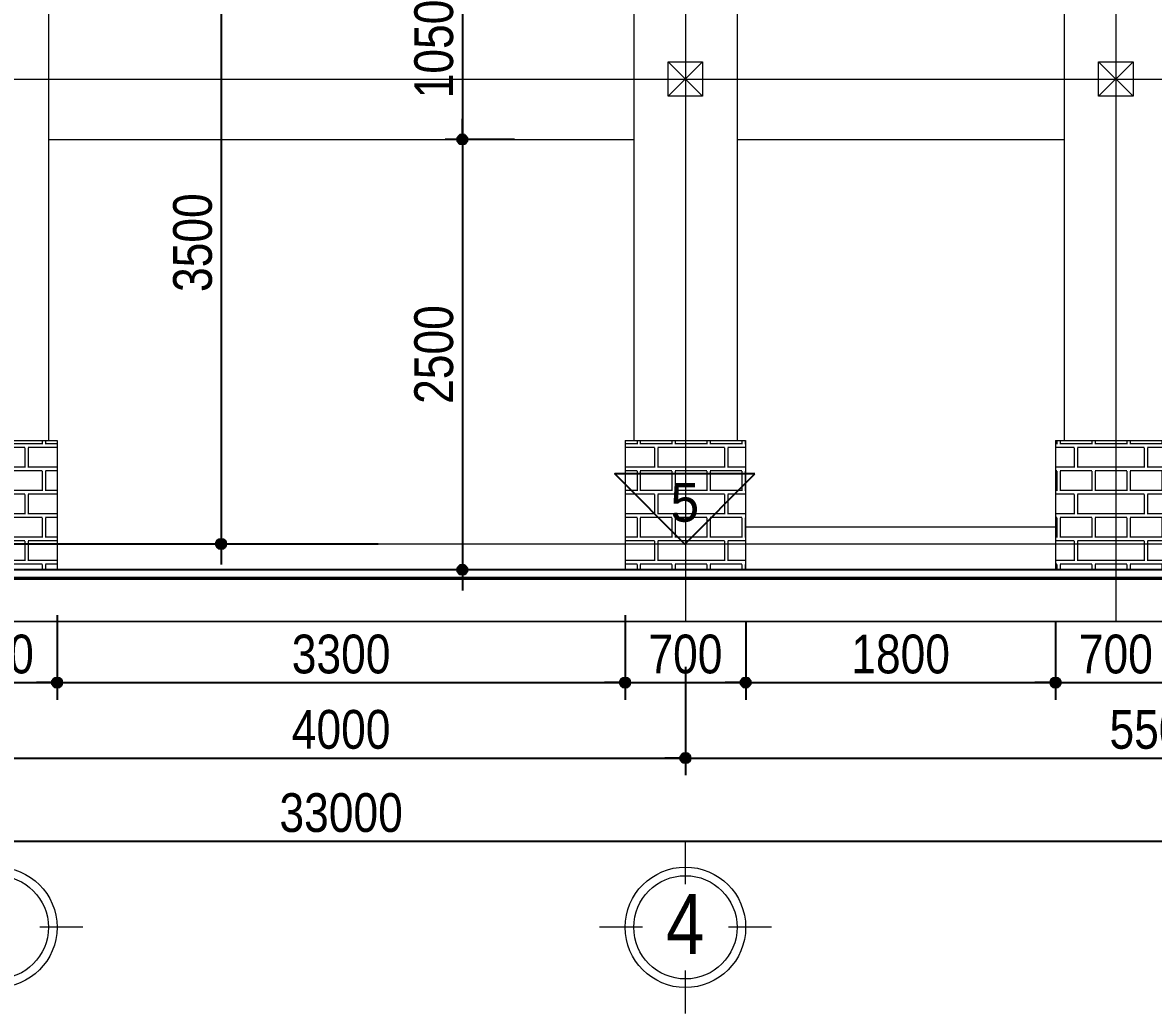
# Model space of a CAD drawing. Extents: x -79995 to 347433, y -157641 to 104789.
# Drawn here: x 1548 to 8117, y -64232 to -58477 of the extents above; entities that cross this region are included whole.
import ezdxf
from ezdxf.enums import TextEntityAlignment as Align

# ---------------------------------------------------------------- set-up
doc = ezdxf.new("R2010")
doc.units = 0
doc.linetypes.add('ACAD_ISO10W100', pattern=[18, 12, -3, 0, -3])
doc.layers.get('DEFPOINTS').update_dxf_attribs({"linetype": 'CONTINUOUS'})
for name, color, linetype in [('009', 251, 'CONTINUOUS'), ('DIM', 1, 'CONTINUOUS'), ('TAGS', 60, 'CONTINUOUS'), ('TUONG', 131, 'CONTINUOUS')]:
    doc.layers.add(name, color=color, linetype=linetype)
for name, color, linetype, lineweight in [('HACHT', 8, 'CONTINUOUS', 5), ('NET-THAY', 2, 'CONTINUOUS', 13), ('TEN TRUC', 3, 'CONTINUOUS', 18), ('TRUC', 24, 'CONTINUOUS', 0)]:
    doc.layers.add(name, color=color, linetype=linetype, lineweight=lineweight)
doc.styles.add('AVO', font='')
doc.styles.add('HEL-CONDENSE', font='')
doc.styles.add('VNI-HELVE-CONDENSEN', font='')
doc.styles.get('AVO').set_extended_font_data('VNI-Avo')
doc.styles.get('HEL-CONDENSE').set_extended_font_data('VNI-Helve-Condense')
doc.styles.get('VNI-HELVE-CONDENSEN').set_extended_font_data('VNI-Helve-Condense')
doc.dimstyles.new('D100', dxfattribs={"dimtxt": 225, "dimasz": 1.2, "dimexe": 100, "dimexo": 0, "dimgap": 50, "dimtad": 1, "dimdec": 0, "dimzin": 13, "dimdsep": 46, "dimtxsty": 'HEL-CONDENSE', "dimblk": 'D50', "dimcen": 0, "dimclrd": 1, "dimclre": 1, "dimclrt": 7, "dimadec": 0, "dimazin": 0, "dimtfac": 1, "dimtdec": 0, "dimtmove": 0, "dimatfit": 3, "dimldrblk": 'D50', "dimfxl": 1, "dimtolj": 1, "dimtzin": 13, "dimarcsym": 0})
pattern_1 = [(180, (-1310704.43, -309423.3), (-3e-14, -270.968), [387.35, -19.05]), (180, (-1310704.43, -309537.6), (-3e-14, -270.968), [387.35, -19.05]), (180, (-1310806.03, -309558.77), (-3e-14, -270.968), [184.15, -19.05]), (180, (-1310806.03, -309673.07), (-3e-14, -270.968), [184.15, -19.05]), (270, (-1310704.43, -309423.3), (406.4, -7e-14), [114.3, -156.6672]), (270, (-1310685.38, -309423.3), (406.4, -7e-14), [114.3, -156.6672]), (270, (-1310806.03, -309558.77), (203.2, -4e-14), [114.3, -156.6672]), (270, (-1310786.98, -309558.77), (203.2, -4e-14), [114.3, -156.6672])]

# ---------------------------------------------------------------- blocks, each defined once
blk = doc.blocks.new('D50')
at = {"layer": 'DIM'}
blk.add_hatch(color=256, dxfattribs=at).paths.add_polyline_path([(25, 0, 1), (-25, 0, 1)])
blk.add_line((25, 0), (100, 0), dxfattribs=at)
blk.add_circle((0, 0), 25, dxfattribs=at)
blk = doc.blocks.new('*D760')
at = {"layer": 'DEFPOINTS', "color": 0, "transparency": 16777216}
for p in [(1398.5, -62219.1), (5398.5, -62219.1), (5398.5, -62748.5)]:
    blk.add_point(p, dxfattribs=at)
at = {"layer": 'DIM', "color": 1, "lineweight": -2, "transparency": 16777216}
for p, q in [((1398.5, -62219.1), (1398.5, -62848.5)), ((5398.5, -62219.1), (5398.5, -62848.5)), ((1399.7, -62748.5), (5397.3, -62748.5))]:
    blk.add_line(p, q, dxfattribs=at)
at = {"layer": 'DIM', "color": 1, "lineweight": -2, "transparency": 16777216, "xscale": 1.199999999999999, "yscale": 1.199999999999999, "zscale": 1.199999999999999, "rotation": 180}
blk.add_blockref('D50', (1398.5, -62748.5), dxfattribs=at)
at = {"layer": 'DIM', "color": 1, "lineweight": -2, "transparency": 16777216, "xscale": 1.199999999999999, "yscale": 1.199999999999999, "zscale": 1.199999999999999}
blk.add_blockref('D50', (5398.5, -62748.5), dxfattribs=at)
at = {"layer": 'DIM', "color": 7, "transparency": 16777216, "insert": (3398.5, -62583.6), "char_height": 225, "attachment_point": 5, "style": 'HEL-CONDENSE'}
blk.add_mtext('\\A1;4000', dxfattribs=at)
blk = doc.blocks.new('*D761')
at = {"layer": 'DEFPOINTS', "color": 0, "transparency": 16777216}
for p in [(5398.5, -62219.1), (10898.5, -62219.1), (10898.5, -62748.5)]:
    blk.add_point(p, dxfattribs=at)
at = {"layer": 'DIM', "color": 1, "lineweight": -2, "transparency": 16777216}
for p, q in [((5398.5, -62219.1), (5398.5, -62848.5)), ((10898.5, -62219.1), (10898.5, -62848.5)), ((5399.7, -62748.5), (10897.3, -62748.5))]:
    blk.add_line(p, q, dxfattribs=at)
at = {"layer": 'DIM', "color": 1, "lineweight": -2, "transparency": 16777216, "xscale": 1.199999999999999, "yscale": 1.199999999999999, "zscale": 1.199999999999999, "rotation": 180}
blk.add_blockref('D50', (5398.5, -62748.5), dxfattribs=at)
at = {"layer": 'DIM', "color": 1, "lineweight": -2, "transparency": 16777216, "xscale": 1.199999999999999, "yscale": 1.199999999999999, "zscale": 1.199999999999999}
blk.add_blockref('D50', (10898.5, -62748.5), dxfattribs=at)
at = {"layer": 'DIM', "color": 7, "transparency": 16777216, "insert": (8148.5, -62583.6), "char_height": 225, "attachment_point": 5, "style": 'HEL-CONDENSE'}
blk.add_mtext('\\A1;5500', dxfattribs=at)
blk = doc.blocks.new('*D764')
at = {"layer": 'DEFPOINTS', "color": 0, "transparency": 16777216}
for p in [(-13101.5, -62219.1), (19898.5, -62219.1), (19898.5, -63231.9)]:
    blk.add_point(p, dxfattribs=at)
at = {"layer": 'DIM', "color": 1, "lineweight": -2, "transparency": 16777216}
for p, q in [((-13101.5, -62219.1), (-13101.5, -63331.9)), ((19898.5, -62219.1), (19898.5, -63331.9)), ((-13100.3, -63231.9), (19897.3, -63231.9))]:
    blk.add_line(p, q, dxfattribs=at)
at = {"layer": 'DIM', "color": 1, "lineweight": -2, "transparency": 16777216, "xscale": 1.199999999999999, "yscale": 1.199999999999999, "zscale": 1.199999999999999, "rotation": 180}
blk.add_blockref('D50', (-13101.5, -63231.9), dxfattribs=at)
at = {"layer": 'DIM', "color": 1, "lineweight": -2, "transparency": 16777216, "xscale": 1.199999999999999, "yscale": 1.199999999999999, "zscale": 1.199999999999999}
blk.add_blockref('D50', (19898.5, -63231.9), dxfattribs=at)
at = {"layer": 'DIM', "color": 7, "transparency": 16777216, "insert": (3398.5, -63067), "char_height": 225, "attachment_point": 5, "style": 'HEL-CONDENSE'}
blk.add_mtext('\\A1;33000', dxfattribs=at)
blk = doc.blocks.new('A$C206177D3')
at = {"layer": 'TEN TRUC', "ltscale": 1000}
for p, q in [((-36.6, 240.1), (-36.6, 490.1)), ((-286.6, -9.9), (-536.6, -9.9)), ((463.4, -9.9), (213.4, -9.9)), ((-36.6, -509.9), (-36.6, -259.9))]:
    blk.add_line(p, q, dxfattribs=at)
blk.add_circle((-36.6, -9.9), 350, dxfattribs=at)
at = {"layer": 'TEN TRUC', "color": 254, "ltscale": 1000}
blk.add_circle((-36.6, -9.9), 300, dxfattribs=at)
blk = doc.blocks.new('*D794')
at = {"layer": 'DEFPOINTS', "color": 0, "linetype": 'Continuous', "transparency": 16777216}
for p in [(1748.5, -61919), (1048.5, -61954.8), (1748.5, -62310.7)]:
    blk.add_point(p, dxfattribs=at)
at = {"layer": 'DIM', "color": 1, "linetype": 'Continuous', "lineweight": -2, "transparency": 16777216}
for p, q in [((1748.5, -61919), (1748.5, -62410.7)), ((1048.5, -61954.8), (1048.5, -62410.7)), ((1049.7, -62310.7), (1747.3, -62310.7))]:
    blk.add_line(p, q, dxfattribs=at)
at = {"layer": 'DIM', "color": 1, "linetype": 'Continuous', "lineweight": -2, "transparency": 16777216, "xscale": 1.199999999999999, "yscale": 1.199999999999999, "zscale": 1.199999999999999, "rotation": 180}
blk.add_blockref('D50', (1048.5, -62310.7), dxfattribs=at)
at = {"layer": 'DIM', "color": 1, "linetype": 'Continuous', "lineweight": -2, "transparency": 16777216, "xscale": 1.199999999999999, "yscale": 1.199999999999999, "zscale": 1.199999999999999}
blk.add_blockref('D50', (1748.5, -62310.7), dxfattribs=at)
at = {"layer": 'DIM', "color": 7, "linetype": 'Continuous', "transparency": 16777216, "insert": (1398.5, -62145.8), "char_height": 225, "attachment_point": 5, "style": 'HEL-CONDENSE'}
blk.add_mtext('\\A1;700', dxfattribs=at)
blk = doc.blocks.new('*D795')
at = {"layer": 'DEFPOINTS', "color": 0, "linetype": 'Continuous', "transparency": 16777216}
for p in [(1748.5, -61919), (5048.5, -61919), (5048.5, -62310.7)]:
    blk.add_point(p, dxfattribs=at)
at = {"layer": 'DIM', "color": 1, "linetype": 'Continuous', "lineweight": -2, "transparency": 16777216}
for p, q in [((1748.5, -61919), (1748.5, -62410.7)), ((5048.5, -61919), (5048.5, -62410.7)), ((1749.7, -62310.7), (5047.3, -62310.7))]:
    blk.add_line(p, q, dxfattribs=at)
at = {"layer": 'DIM', "color": 1, "linetype": 'Continuous', "lineweight": -2, "transparency": 16777216, "xscale": 1.199999999999999, "yscale": 1.199999999999999, "zscale": 1.199999999999999, "rotation": 180}
blk.add_blockref('D50', (1748.5, -62310.7), dxfattribs=at)
at = {"layer": 'DIM', "color": 1, "linetype": 'Continuous', "lineweight": -2, "transparency": 16777216, "xscale": 1.199999999999999, "yscale": 1.199999999999999, "zscale": 1.199999999999999}
blk.add_blockref('D50', (5048.5, -62310.7), dxfattribs=at)
at = {"layer": 'DIM', "color": 7, "linetype": 'Continuous', "transparency": 16777216, "insert": (3398.5, -62145.8), "char_height": 225, "attachment_point": 5, "style": 'HEL-CONDENSE'}
blk.add_mtext('\\A1;3300', dxfattribs=at)
blk = doc.blocks.new('*D796')
at = {"layer": 'DEFPOINTS', "color": 0, "linetype": 'Continuous', "transparency": 16777216}
for p in [(5048.5, -61919), (5748.5, -61954.8), (5748.5, -62310.7)]:
    blk.add_point(p, dxfattribs=at)
at = {"layer": 'DIM', "color": 1, "linetype": 'Continuous', "lineweight": -2, "transparency": 16777216}
for p, q in [((5048.5, -61919), (5048.5, -62410.7)), ((5748.5, -61954.8), (5748.5, -62410.7)), ((5049.7, -62310.7), (5747.3, -62310.7))]:
    blk.add_line(p, q, dxfattribs=at)
at = {"layer": 'DIM', "color": 1, "linetype": 'Continuous', "lineweight": -2, "transparency": 16777216, "xscale": 1.199999999999999, "yscale": 1.199999999999999, "zscale": 1.199999999999999, "rotation": 180}
blk.add_blockref('D50', (5048.5, -62310.7), dxfattribs=at)
at = {"layer": 'DIM', "color": 1, "linetype": 'Continuous', "lineweight": -2, "transparency": 16777216, "xscale": 1.199999999999999, "yscale": 1.199999999999999, "zscale": 1.199999999999999}
blk.add_blockref('D50', (5748.5, -62310.7), dxfattribs=at)
at = {"layer": 'DIM', "color": 7, "linetype": 'Continuous', "transparency": 16777216, "insert": (5398.5, -62145.8), "char_height": 225, "attachment_point": 5, "style": 'HEL-CONDENSE'}
blk.add_mtext('\\A1;700', dxfattribs=at)
blk = doc.blocks.new('*D797')
at = {"layer": 'DEFPOINTS', "color": 0, "linetype": 'Continuous', "transparency": 16777216}
for p in [(5748.5, -61954.8), (7548.5, -61954.8), (7548.5, -62310.7)]:
    blk.add_point(p, dxfattribs=at)
at = {"layer": 'DIM', "color": 1, "linetype": 'Continuous', "lineweight": -2, "transparency": 16777216}
for p, q in [((5748.5, -61954.8), (5748.5, -62410.7)), ((7548.5, -61954.8), (7548.5, -62410.7)), ((5749.7, -62310.7), (7547.3, -62310.7))]:
    blk.add_line(p, q, dxfattribs=at)
at = {"layer": 'DIM', "color": 1, "linetype": 'Continuous', "lineweight": -2, "transparency": 16777216, "xscale": 1.199999999999999, "yscale": 1.199999999999999, "zscale": 1.199999999999999, "rotation": 180}
blk.add_blockref('D50', (5748.5, -62310.7), dxfattribs=at)
at = {"layer": 'DIM', "color": 1, "linetype": 'Continuous', "lineweight": -2, "transparency": 16777216, "xscale": 1.199999999999999, "yscale": 1.199999999999999, "zscale": 1.199999999999999}
blk.add_blockref('D50', (7548.5, -62310.7), dxfattribs=at)
at = {"layer": 'DIM', "color": 7, "linetype": 'Continuous', "transparency": 16777216, "insert": (6648.5, -62145.8), "char_height": 225, "attachment_point": 5, "style": 'HEL-CONDENSE'}
blk.add_mtext('\\A1;1800', dxfattribs=at)
blk = doc.blocks.new('*D798')
at = {"layer": 'DEFPOINTS', "color": 0, "linetype": 'Continuous', "transparency": 16777216}
for p in [(7548.5, -61954.8), (8248.5, -61954.8), (8248.5, -62310.7)]:
    blk.add_point(p, dxfattribs=at)
at = {"layer": 'DIM', "color": 1, "linetype": 'Continuous', "lineweight": -2, "transparency": 16777216}
for p, q in [((7548.5, -61954.8), (7548.5, -62410.7)), ((8248.5, -61954.8), (8248.5, -62410.7)), ((7549.7, -62310.7), (8247.3, -62310.7))]:
    blk.add_line(p, q, dxfattribs=at)
at = {"layer": 'DIM', "color": 1, "linetype": 'Continuous', "lineweight": -2, "transparency": 16777216, "xscale": 1.199999999999999, "yscale": 1.199999999999999, "zscale": 1.199999999999999, "rotation": 180}
blk.add_blockref('D50', (7548.5, -62310.7), dxfattribs=at)
at = {"layer": 'DIM', "color": 1, "linetype": 'Continuous', "lineweight": -2, "transparency": 16777216, "xscale": 1.199999999999999, "yscale": 1.199999999999999, "zscale": 1.199999999999999}
blk.add_blockref('D50', (8248.5, -62310.7), dxfattribs=at)
at = {"layer": 'DIM', "color": 7, "linetype": 'Continuous', "transparency": 16777216, "insert": (7898.5, -62145.8), "char_height": 225, "attachment_point": 5, "style": 'HEL-CONDENSE'}
blk.add_mtext('\\A1;700', dxfattribs=at)
blk = doc.blocks.new('*D851')
at = {"layer": 'DEFPOINTS', "color": 0, "linetype": 'Continuous', "transparency": 16777216}
for p in [(4353.1, -58104.8), (4102.7, -59154.8), (4406.3, -59154.8)]:
    blk.add_point(p, dxfattribs=at)
at = {"layer": 'DIM', "color": 1, "linetype": 'Continuous', "lineweight": -2, "transparency": 16777216}
for p, q in [((4353.1, -58104.8), (4002.7, -58104.8)), ((4102.7, -58106), (4102.7, -59153.6)), ((4406.3, -59154.8), (4002.7, -59154.8))]:
    blk.add_line(p, q, dxfattribs=at)
at = {"layer": 'DIM', "color": 1, "linetype": 'Continuous', "lineweight": -2, "transparency": 16777216, "xscale": 1.199999999999999, "yscale": 1.199999999999999, "zscale": 1.199999999999999}
for p, rotation in [((4102.7, -58104.8), 90), ((4102.7, -59154.8), 270)]:
    blk.add_blockref('D50', p, dxfattribs=dict(at, rotation=rotation))
at = {"layer": 'DIM', "color": 7, "linetype": 'Continuous', "transparency": 16777216, "insert": (3937.8, -58629.8), "char_height": 225, "attachment_point": 5, "rotation": 90, "style": 'HEL-CONDENSE'}
blk.add_mtext('\\A1;1050', dxfattribs=at)
blk = doc.blocks.new('*D852')
at = {"layer": 'DEFPOINTS', "color": 0, "linetype": 'Continuous', "transparency": 16777216}
for p in [(4406.3, -59154.8), (4102.7, -61654.8), (4684, -61654.8)]:
    blk.add_point(p, dxfattribs=at)
at = {"layer": 'DIM', "color": 1, "linetype": 'Continuous', "lineweight": -2, "transparency": 16777216}
for p, q in [((4406.3, -59154.8), (4002.7, -59154.8)), ((4102.7, -59156), (4102.7, -61653.6)), ((4684, -61654.8), (4002.7, -61654.8))]:
    blk.add_line(p, q, dxfattribs=at)
at = {"layer": 'DIM', "color": 1, "linetype": 'Continuous', "lineweight": -2, "transparency": 16777216, "xscale": 1.199999999999999, "yscale": 1.199999999999999, "zscale": 1.199999999999999}
for p, rotation in [((4102.7, -59154.8), 90), ((4102.7, -61654.8), 270)]:
    blk.add_blockref('D50', p, dxfattribs=dict(at, rotation=rotation))
at = {"layer": 'DIM', "color": 7, "linetype": 'Continuous', "transparency": 16777216, "insert": (3937.8, -60404.8), "char_height": 225, "attachment_point": 5, "rotation": 90, "style": 'HEL-CONDENSE'}
blk.add_mtext('\\A1;2500', dxfattribs=at)
blk = doc.blocks.new('TUONG-NAM')
at = {"layer": 'TAGS'}
blk.add_lwpolyline([(-452.5, -452.5), (452.5, -452.5), (0, 0)], close=True, dxfattribs=at)
at = {"layer": 'TAGS', "linetype": 'Continuous', "style": 'AVO'}
blk.add_attdef('KH-TUONG', text='', height=250, dxfattribs=at).set_placement((0.5, -269.3), align=Align.MIDDLE_CENTER)
blk = doc.blocks.new('*D879')
at = {"layer": '009', "color": 1, "lineweight": -2, "transparency": 16777216}
for p, q in [((2198.5, -58004.8), (2801.7, -58004.8)), ((2701.7, -58006), (2701.7, -61503.6)), ((2091.9, -61504.8), (2801.7, -61504.8))]:
    blk.add_line(p, q, dxfattribs=at)
at = {"layer": 'DEFPOINTS', "color": 0, "transparency": 16777216}
for p in [(2198.5, -58004.8), (2091.9, -61504.8), (2701.7, -61504.8)]:
    blk.add_point(p, dxfattribs=at)
at = {"layer": '009', "color": 1, "lineweight": -2, "transparency": 16777216, "xscale": 1.199999999999999, "yscale": 1.199999999999999, "zscale": 1.199999999999999}
for p, rotation in [((2701.7, -58004.8), 90), ((2701.7, -61504.8), 270)]:
    blk.add_blockref('D50', p, dxfattribs=dict(at, rotation=rotation))
at = {"layer": '009', "color": 7, "transparency": 16777216, "insert": (2536.8, -59754.8), "char_height": 225, "attachment_point": 5, "rotation": 90, "style": 'HEL-CONDENSE'}
blk.add_mtext('\\A1;3500', dxfattribs=at)

msp = doc.modelspace()

# ---------------------------------------------------------------- hatches: boundary and pattern name
at = {"layer": 'HACHT'}
h = msp.add_hatch(dxfattribs=at)
h.set_pattern_fill('AR-BRELM', color=256, scale=2, angle=180, style=0)
h.set_pattern_definition(pattern_1)
h.paths.add_polyline_path([(1048.452, -60904.781), (1048.452, -61654.781), (1748.452, -61654.781), (1748.452, -60904.781)])
h = msp.add_hatch(dxfattribs=at)
h.set_pattern_fill('AR-BRELM', color=256, scale=2, angle=180, style=0)
h.set_pattern_definition(pattern_1)
h.paths.add_polyline_path([(5048.452, -60904.781), (5048.452, -61654.781), (5748.452, -61654.781), (5748.452, -60904.781)])
h = msp.add_hatch(dxfattribs=at)
h.set_pattern_fill('AR-BRELM', color=256, scale=2, angle=180, style=0)
h.set_pattern_definition(pattern_1)
h.paths.add_polyline_path([(7548.452, -60904.781), (7548.452, -61654.781), (8248.452, -61654.781), (8248.452, -60904.781)])

# ---------------------------------------------------------------- linework, layer by layer
at = {"layer": '009'}
msp.add_line((-13991.482, -61504.781), (3614.387, -61504.781), dxfattribs=at)
at = {"layer": 'NET-THAY'}
msp.add_line((5748.452, -61404.781), (7548.452, -61404.781), dxfattribs=at)
for points in [[(1698.452, -51604.781), (1698.452, -60904.781)], [(5698.452, -51604.781), (5698.452, -60904.781)], [(5098.452, -55504.781), (5098.452, -59154.781)], [(7598.452, -55504.781), (7598.452, -59154.781)], [(5298.452, -58704.781), (5498.452, -58704.781), (5498.452, -58904.781), (5298.452, -58904.781), (5298.452, -58704.781)], [(5498.452, -58704.781), (5298.452, -58904.781)], [(5298.452, -58704.781), (5498.452, -58904.781)], [(7798.452, -58704.781), (7998.452, -58704.781), (7998.452, -58904.781), (7798.452, -58904.781), (7798.452, -58704.781)], [(7998.452, -58704.781), (7798.452, -58904.781)], [(7798.452, -58704.781), (7998.452, -58904.781)], [(1698.452, -59154.781), (5098.452, -59154.781)], [(5098.452, -59154.781), (5098.452, -60904.781)], [(5698.452, -59154.781), (7598.452, -59154.781)], [(7598.452, -59154.781), (7598.452, -60904.781)], [(1048.452, -60904.781), (1748.452, -60904.781)], [(1748.452, -60904.781), (1748.452, -61654.781)], [(5048.452, -60904.781), (5048.452, -61654.781)], [(5048.452, -60904.781), (5748.452, -60904.781)], [(5748.452, -60904.781), (5748.452, -61654.781)], [(7548.452, -60904.781), (7548.452, -61654.781)], [(7548.452, -60904.781), (8248.452, -60904.781)]]:
    msp.add_lwpolyline(points, dxfattribs=at)
at = {"layer": 'TRUC', "linetype": 'ACAD_ISO10W100', "ltscale": 0.2}
msp.add_lwpolyline([(-14349.781, -47592.126), (21118.657, -47592.126), (21118.657, -61954.781), (-14349.781, -61954.781)], close=True, dxfattribs=at)
for points in [[(5398.452, -47592.126), (5398.452, -61954.781)], [(7898.452, -47592.126), (7898.452, -61954.781)], [(-14349.781, -58804.781), (21118.657, -58804.781)], [(-14349.781, -61504.781), (21118.657, -61504.781)], [(-14349.781, -61954.781), (21118.657, -61954.781)]]:
    msp.add_lwpolyline(points, dxfattribs=at)
at = {"layer": 'TUONG'}
msp.add_lwpolyline([(21118.657, -61654.781), (-14349.781, -61654.781)], dxfattribs=at)
at = {"layer": 'TUONG', "const_width": 20}
msp.add_lwpolyline([(21118.657, -61704.781), (-14349.781, -61704.781)], dxfattribs=at)

# ---------------------------------------------------------------- block references
at = {"layer": 'TAGS', "linetype": 'Continuous'}
ref = msp.add_blockref('TUONG-NAM', (5395.341, -61505.822), dxfattribs=dict(at, xscale=0.8999999999068677, yscale=0.9000000000232831, zscale=0.9, rotation=180))
ref.add_attrib('KH-TUONG', '5', dxfattribs={"color": 7, "linetype": 'Continuous', "height": 225, "style": 'AVO'}).set_placement((5394.896, -61263.468), align=Align.MIDDLE_CENTER)
at = {"layer": 'TAGS', "ltscale": 1000}
ref = msp.add_blockref('A$C206177D3', (1435.074, -63722.033), dxfattribs=at)
ref.add_attrib('A', '5', dxfattribs={"color": 7, "ltscale": 1000, "height": 350, "style": 'VNI-HELVE-CONDENSEN'}).set_placement((1396.77, -63887.671), align=Align.CENTER)
ref = msp.add_blockref('A$C206177D3', (5435.074, -63722.033), dxfattribs=at)
ref.add_attrib('A', '4', dxfattribs={"color": 7, "ltscale": 1000, "height": 350, "style": 'VNI-HELVE-CONDENSEN'}).set_placement((5396.77, -63887.671), align=Align.CENTER)

# ---------------------------------------------------------------- dimensions: what is measured, and where the dimension line sits
at = {"layer": '009'}
dim = msp.add_linear_dim(base=(2701.717, -61504.781), p1=(2198.452, -58004.781), p2=(2091.858, -61504.781), angle=90, dimstyle='D100', dxfattribs=at)
dim.commit()
dim.dimension.update_dxf_attribs({"geometry": '*D879', "text_midpoint": (2536.817, -59754.781)})
at = {"layer": 'DIM', "linetype": 'Continuous'}
for base, p1, p2, picture, middle in [((4102.695, -59154.781), (4353.149, -58104.781), (4406.267, -59154.781), '*D851', (3937.795, -58629.781)), ((4102.695, -61654.781), (4406.267, -59154.781), (4683.956, -61654.781), '*D852', (3937.795, -60404.781))]:
    dim = msp.add_linear_dim(base=base, p1=p1, p2=p2, angle=90, dimstyle='D100', override={"dimtmove": 1}, dxfattribs=at)
    dim.commit()
    dim.dimension.update_dxf_attribs({"geometry": picture, "text_midpoint": middle})
for base, p1, p2, picture, middle in [((1748.452, -62310.717), (1048.452, -61954.781), (1748.452, -61918.967), '*D794', (1398.452, -62145.817)), ((5048.452, -62310.717), (1748.452, -61918.967), (5048.452, -61918.967), '*D795', (3398.452, -62145.817)), ((5748.452, -62310.717), (5048.452, -61918.967), (5748.452, -61954.781), '*D796', (5398.452, -62145.817)), ((7548.452, -62310.717), (5748.452, -61954.781), (7548.452, -61954.781), '*D797', (6648.452, -62145.817)), ((8248.452, -62310.717), (7548.452, -61954.781), (8248.452, -61954.781), '*D798', (7898.452, -62145.817))]:
    dim = msp.add_linear_dim(base=base, p1=p1, p2=p2, dimstyle='D100', override={"dimtmove": 1}, dxfattribs=at)
    dim.commit()
    dim.dimension.update_dxf_attribs({"geometry": picture, "text_midpoint": middle})
at = {"layer": 'DIM'}
dim = msp.add_aligned_dim(p1=(-13101.548, -62219.115), p2=(19898.452, -62219.115), distance=-1012.771, dimstyle='D100', dxfattribs=at)
dim.commit()
dim.dimension.update_dxf_attribs({"geometry": '*D764', "text_midpoint": (3398.452, -63066.987)})
for base, p1, p2, picture, middle in [((5398.452, -62748.528), (1398.452, -62219.115), (5398.452, -62219.115), '*D760', (3398.452, -62583.628)), ((10898.452, -62748.528), (5398.452, -62219.115), (10898.452, -62219.115), '*D761', (8148.452, -62583.628))]:
    dim = msp.add_linear_dim(base=base, p1=p1, p2=p2, angle=180, dimstyle='D100', override={"dimtmove": 1}, dxfattribs=at)
    dim.commit()
    dim.dimension.update_dxf_attribs({"geometry": picture, "text_midpoint": middle})

doc.saveas('drawing.dxf')
